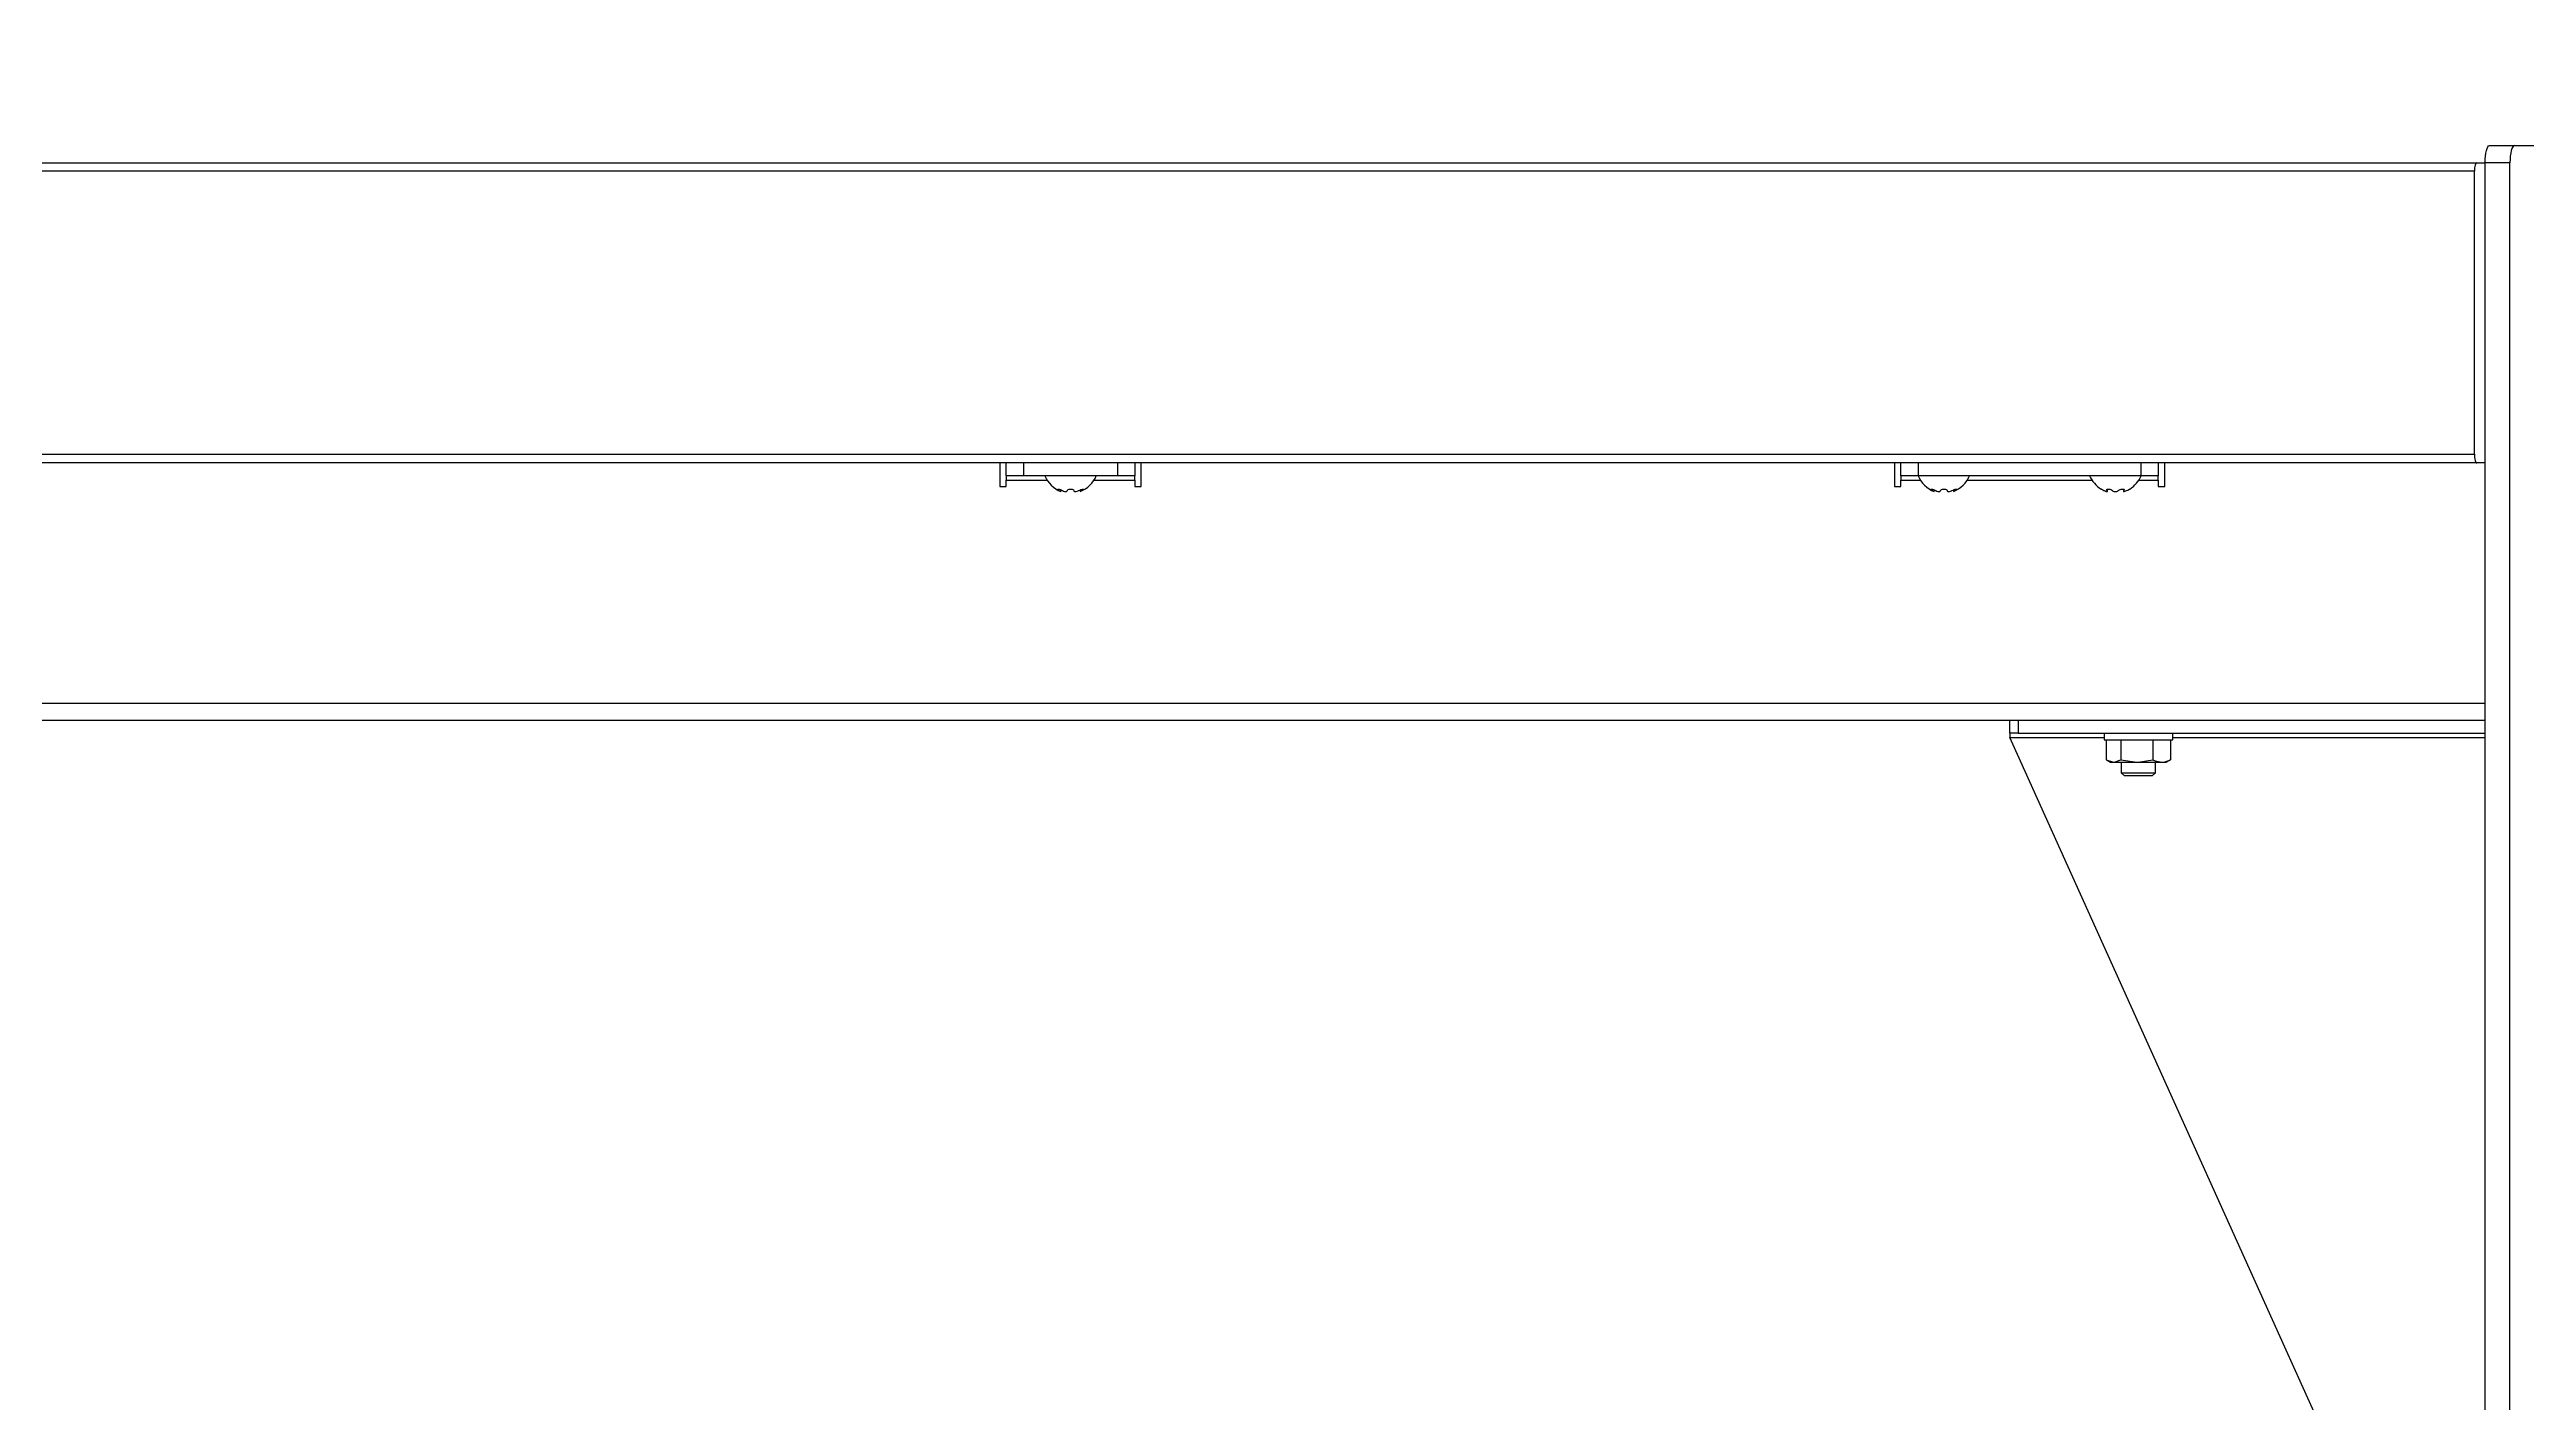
# Model space of a CAD drawing. Header units: millimetres. Extents: x 4694 to 10904, y 3135 to 7625.
# Drawn here: x 8183 to 8805, y 6428 to 6767 of the extents above; entities that cross this region are included whole.
import ezdxf

# ---------------------------------------------------------------- set-up
doc = ezdxf.new("R2010")
doc.units = ezdxf.units.MM
doc.header["$LTSCALE"] = 0.1
doc.styles.add('SEACAD_Arial', font='arial.ttf', dxfattribs={"width": 0.8})
doc.dimstyles.new('ISO-25', dxfattribs={"dimtxt": 1.6, "dimasz": 2, "dimexe": 0.5, "dimexo": 1.5, "dimtad": 1, "dimdec": 0, "dimtxsty": 'SEACAD_Arial', "dimcen": 2, "dimadec": 0, "dimazin": 0, "dimtfac": 1, "dimtdec": 0, "dimtmove": 0, "dimatfit": 3, "dimfxl": 1, "dimarcsym": 0})

# ---------------------------------------------------------------- blocks, each defined once
blk = doc.blocks.new('*D46')
at = {"color": 0, "lineweight": -2, "transparency": 16777216}
for p, q in [((7561.84, 6768.74), (7561.84, 6855.64)), ((8979.58, 6768.74), (8979.58, 6855.64)), ((7601.84, 6845.64), (8939.58, 6845.64))]:
    blk.add_line(p, q, dxfattribs=at)
at = {"color": 0, "transparency": 16777216}
for points in [[(7601.84, 6852.31), (7601.84, 6838.97), (7561.84, 6845.64)], [(8939.58, 6852.31), (8939.58, 6838.97), (8979.58, 6845.64)]]:
    blk.add_solid(points, dxfattribs=at)
at = {"layer": 'Defpoints', "color": 0, "transparency": 16777216}
for p in [(8979.58, 6845.64), (7561.84, 6738.74), (8979.58, 6738.74)]:
    blk.add_point(p, dxfattribs=at)
at = {"color": 0, "transparency": 16777216, "insert": (8270.71, 6874.49), "char_height": 32, "attachment_point": 5, "style": 'SEACAD_Arial'}
blk.add_mtext('1317', dxfattribs=at)

msp = doc.modelspace()

# ---------------------------------------------------------------- linework, layer by layer
for p, q in [((7748.77, 6738.74), (8792.65, 6738.74)), ((8792.65, 6738.74), (8794.73, 6738.74)), ((8800.97, 6738.74), (8794.73, 6738.74)), ((8794.73, 6206.38), (8794.73, 6738.74)), ((8795.84, 6743.05), (8802.08, 6743.05)), ((8800.97, 6206.38), (8800.97, 6738.74)), ((8802.08, 6743.05), (8978.46, 6743.05)), ((8792.07, 6736.59), (7749.34, 6736.59)), ((8792.07, 6665.54), (8792.07, 6736.59)), ((7749.34, 6665.54), (8792.07, 6665.54)), ((8792.65, 6663.38), (7748.77, 6663.38)), ((8421.97, 6663.38), (8421.97, 6657.46)), ((8423.58, 6660.15), (8423.58, 6663.38)), ((8427.89, 6660.15), (8423.58, 6660.15)), ((8423.58, 6660.15), (8423.58, 6659.08)), ((8423.58, 6657.46), (8423.58, 6659.08)), ((8423.58, 6659.08), (8433.85, 6659.08)), ((8427.89, 6663.38), (8427.89, 6660.15)), ((8451.57, 6660.15), (8427.89, 6660.15)), ((8445.61, 6659.08), (8455.88, 6659.08)), ((8451.57, 6660.15), (8451.57, 6663.38)), ((8455.88, 6660.15), (8451.57, 6660.15)), ((8455.88, 6663.38), (8455.88, 6660.15)), ((8455.88, 6659.08), (8455.88, 6660.15)), ((8455.88, 6659.08), (8455.88, 6657.46)), ((8457.49, 6657.46), (8457.49, 6663.38)), ((8646.52, 6663.38), (8646.52, 6657.46)), ((8648.13, 6660.15), (8648.13, 6663.38)), ((8652.44, 6660.15), (8648.13, 6660.15)), ((8648.13, 6660.15), (8648.13, 6659.08)), ((8648.13, 6657.46), (8648.13, 6659.08)), ((8648.13, 6659.08), (8653.01, 6659.08)), ((8652.44, 6663.38), (8652.44, 6660.15)), ((8708.42, 6660.15), (8652.44, 6660.15)), ((8664.78, 6659.08), (8696.07, 6659.08)), ((8707.84, 6659.08), (8712.72, 6659.08)), ((8708.42, 6660.15), (8708.42, 6663.38)), ((8712.72, 6660.15), (8708.42, 6660.15)), ((8712.72, 6663.38), (8712.72, 6660.15)), ((8712.72, 6659.08), (8712.72, 6660.15)), ((8712.72, 6659.08), (8712.72, 6657.46)), ((8714.34, 6657.46), (8714.34, 6663.38)), ((8794.73, 6663.38), (8792.65, 6663.38)), ((8421.97, 6657.46), (8423.58, 6657.46)), ((8436.9, 6656.41), (8436.9, 6656.75)), ((8436.9, 6656.41), (8436.9, 6656.75)), ((8436.9, 6656.41), (8436.9, 6656.41)), ((8437.31, 6656.19), (8437.31, 6656.6)), ((8437.71, 6656.41), (8437.71, 6656.41)), ((8438.92, 6656.41), (8438.92, 6656.41)), ((8440.54, 6656.41), (8440.54, 6656.41)), ((8441.75, 6656.41), (8441.75, 6656.41)), ((8442.15, 6656.6), (8442.15, 6656.19)), ((8442.56, 6656.41), (8442.56, 6656.75)), ((8442.56, 6656.41), (8442.56, 6656.75)), ((8442.56, 6656.41), (8442.56, 6656.41)), ((8455.88, 6657.46), (8457.49, 6657.46)), ((8646.52, 6657.46), (8648.13, 6657.46)), ((8656.07, 6656.41), (8656.07, 6656.75)), ((8656.07, 6656.41), (8656.07, 6656.75)), ((8656.07, 6656.41), (8656.07, 6656.41)), ((8656.47, 6656.19), (8656.47, 6656.6)), ((8656.88, 6656.41), (8656.88, 6656.41)), ((8658.09, 6656.41), (8658.09, 6656.41)), ((8659.7, 6656.41), (8659.7, 6656.41)), ((8660.91, 6656.41), (8660.92, 6656.41)), ((8661.32, 6656.6), (8661.32, 6656.19)), ((8661.72, 6656.41), (8661.72, 6656.75)), ((8661.72, 6656.41), (8661.72, 6656.75)), ((8661.72, 6656.41), (8661.72, 6656.41)), ((8699.16, 6656.41), (8699.16, 6656.41)), ((8699.86, 6656.41), (8699.86, 6656.74)), ((8699.86, 6656.41), (8699.86, 6656.74)), ((8699.86, 6656.41), (8699.86, 6656.41)), ((8699.97, 6656.25), (8699.97, 6656.78)), ((8701.26, 6656.41), (8701.26, 6656.41)), ((8702.66, 6656.41), (8702.66, 6656.41)), ((8703.95, 6656.78), (8703.95, 6656.25)), ((8704.06, 6656.41), (8704.06, 6656.75)), ((8704.06, 6656.41), (8704.06, 6656.75)), ((8704.06, 6656.41), (8704.06, 6656.41)), ((8704.76, 6656.41), (8704.76, 6656.41)), ((8712.72, 6657.46), (8714.34, 6657.46)), ((7746.69, 6603.1), (8794.73, 6603.1)), ((7746.69, 6598.79), (8794.73, 6598.79)), ((8675.44, 6595.56), (8675.44, 6598.79)), ((8677.59, 6598.79), (8677.59, 6595.56)), ((8677.59, 6595.56), (8675.44, 6595.56)), ((8675.44, 6595.56), (8675.44, 6594.48)), ((8754.12, 6420.08), (8675.44, 6594.48)), ((8675.44, 6594.48), (8699.12, 6594.48)), ((8677.59, 6595.56), (8794.73, 6595.56)), ((8699.12, 6595.56), (8699.12, 6593.84)), ((8699.12, 6593.84), (8714.94, 6593.84)), ((8699.67, 6593.84), (8699.67, 6588.86)), ((8703.31, 6593.84), (8703.31, 6588.86)), ((8711.38, 6593.84), (8711.38, 6588.86)), ((8714.94, 6593.84), (8716.35, 6593.84)), ((8715.8, 6593.84), (8715.8, 6588.86)), ((8716.35, 6593.84), (8716.35, 6595.56)), ((8716.35, 6594.48), (8794.73, 6594.48)), ((8699.67, 6588.86), (8701.49, 6588.24)), ((8699.86, 6588.74), (8700.74, 6588.24)), ((8700.74, 6588.24), (8701.49, 6588.24)), ((8701.49, 6588.24), (8707.35, 6588.24)), ((8703.31, 6588.86), (8707.35, 6588.24)), ((8703.43, 6588.24), (8703.43, 6585.62)), ((8703.43, 6585.62), (8704.25, 6584.79)), ((8703.43, 6585.62), (8712.04, 6585.62)), ((8711.21, 6584.79), (8704.25, 6584.79)), ((8707.35, 6588.24), (8713.59, 6588.24)), ((8711.21, 6584.79), (8712.04, 6585.62)), ((8712.04, 6585.62), (8712.04, 6588.24)), ((8713.59, 6588.24), (8714.73, 6588.24)), ((8714.73, 6588.24), (8715.61, 6588.74)), ((8715.8, 6588.86), (8715.58, 6588.79))]:
    msp.add_line(p, q)
at = {"flags": 128}
for points in [[(8794.73, 6738.74), (8794.75, 6739.58), (8794.81, 6740.39), (8794.92, 6741.14), (8795.06, 6741.79), (8795.23, 6742.32), (8795.42, 6742.72), (8795.63, 6742.97), (8795.84, 6743.05)], [(8802.08, 6743.05), (8801.87, 6742.97), (8801.66, 6742.72), (8801.46, 6742.32), (8801.3, 6741.79), (8801.16, 6741.14), (8801.05, 6740.39), (8800.99, 6739.58), (8800.97, 6738.74)], [(8436.9, 6656.41), (8436.68, 6656.55), (8436.54, 6656.68), (8436.5, 6656.77), (8436.57, 6656.8), (8436.7, 6656.8), (8436.89, 6656.76), (8437.11, 6656.68), (8437.37, 6656.58), (8437.63, 6656.45), (8437.71, 6656.41)], [(8437.71, 6656.41), (8437.97, 6656.3), (8438.25, 6656.22), (8438.5, 6656.19), (8438.7, 6656.21), (8438.83, 6656.26), (8438.91, 6656.35), (8438.92, 6656.41)], [(8438.92, 6656.41), (8438.98, 6656.55), (8439.14, 6656.68), (8439.38, 6656.77), (8439.64, 6656.8), (8439.89, 6656.8), (8440.12, 6656.76), (8440.31, 6656.68), (8440.46, 6656.58), (8440.53, 6656.45), (8440.54, 6656.41)], [(8440.54, 6656.41), (8440.58, 6656.3), (8440.72, 6656.22), (8440.93, 6656.19), (8441.15, 6656.21), (8441.38, 6656.26), (8441.62, 6656.35), (8441.75, 6656.41)], [(8441.75, 6656.41), (8442.03, 6656.55), (8442.33, 6656.68), (8442.61, 6656.77), (8442.8, 6656.8), (8442.92, 6656.8), (8442.96, 6656.76), (8442.93, 6656.68), (8442.82, 6656.58), (8442.63, 6656.45), (8442.56, 6656.41)], [(8442.56, 6656.41), (8442.35, 6656.3), (8442.2, 6656.22), (8442.15, 6656.19), (8442.16, 6656.19)], [(8656.07, 6656.41), (8655.84, 6656.55), (8655.7, 6656.68), (8655.67, 6656.77), (8655.73, 6656.8), (8655.87, 6656.8), (8656.05, 6656.76), (8656.28, 6656.68), (8656.53, 6656.58), (8656.8, 6656.45), (8656.88, 6656.41)], [(8656.88, 6656.41), (8657.13, 6656.3), (8657.42, 6656.22), (8657.67, 6656.19), (8657.86, 6656.21), (8658, 6656.26), (8658.08, 6656.35), (8658.09, 6656.41)], [(8658.09, 6656.41), (8658.14, 6656.55), (8658.3, 6656.68), (8658.54, 6656.77), (8658.81, 6656.8), (8659.06, 6656.8), (8659.28, 6656.76), (8659.48, 6656.68), (8659.62, 6656.58), (8659.7, 6656.45), (8659.7, 6656.41)], [(8659.7, 6656.41), (8659.75, 6656.3), (8659.89, 6656.22), (8660.09, 6656.19), (8660.31, 6656.21), (8660.55, 6656.26), (8660.78, 6656.35), (8660.91, 6656.41)], [(8660.92, 6656.41), (8661.2, 6656.55), (8661.5, 6656.68), (8661.77, 6656.77), (8661.97, 6656.8), (8662.09, 6656.8), (8662.13, 6656.76), (8662.1, 6656.68), (8661.99, 6656.58), (8661.8, 6656.45), (8661.72, 6656.41)], [(8661.72, 6656.41), (8661.51, 6656.3), (8661.37, 6656.22), (8661.32, 6656.19), (8661.32, 6656.19)], [(8698.43, 6656.77), (8698.36, 6656.8), (8698.37, 6656.8), (8698.45, 6656.76), (8698.6, 6656.68), (8698.81, 6656.58), (8699.07, 6656.45), (8699.16, 6656.41)], [(8699.16, 6656.41), (8699.43, 6656.3), (8699.68, 6656.22), (8699.85, 6656.19), (8699.95, 6656.21), (8699.97, 6656.26), (8699.92, 6656.35), (8699.86, 6656.41)], [(8699.86, 6656.41), (8699.76, 6656.55), (8699.77, 6656.68), (8699.89, 6656.77), (8700.08, 6656.8), (8700.3, 6656.8), (8700.54, 6656.76), (8700.78, 6656.68), (8701.01, 6656.58), (8701.21, 6656.45), (8701.26, 6656.41)], [(8702.66, 6656.41), (8702.85, 6656.55), (8703.12, 6656.68), (8703.42, 6656.77), (8703.68, 6656.8), (8703.89, 6656.8), (8704.05, 6656.76), (8704.14, 6656.68), (8704.16, 6656.58), (8704.1, 6656.45), (8704.06, 6656.41)], [(8704.06, 6656.41), (8703.96, 6656.3), (8703.96, 6656.22), (8704.05, 6656.19), (8704.19, 6656.21), (8704.38, 6656.26), (8704.61, 6656.35), (8704.76, 6656.41)], [(8704.76, 6656.41), (8705.05, 6656.55), (8705.31, 6656.68), (8705.48, 6656.77), (8705.56, 6656.8), (8705.56, 6656.8)], [(8701.49, 6588.24), (8701.62, 6588.24), (8703.31, 6588.86)], [(8707.35, 6588.24), (8707.64, 6588.24), (8711.38, 6588.86)], [(8711.38, 6588.86), (8711.94, 6588.6), (8713.59, 6588.24)], [(8713.59, 6588.24), (8714.19, 6588.29), (8715.8, 6588.86)]]:
    msp.add_lwpolyline(points, dxfattribs=at)
for centre, radius, start, end in [((8440.18, 6663.15), 7.54, 203.46499, 247.57144), ((8439.28, 6663.15), 7.54, 292.48639, 336.53501), ((8659.35, 6663.15), 7.54, 203.46499, 247.57144), ((8658.44, 6663.15), 7.54, 292.48639, 336.53501), ((8702.41, 6663.15), 7.54, 203.46499, 237.45183), ((8701.51, 6663.15), 7.54, 302.4934, 336.53501), ((8546.93, 6855.51), 227.48, 241.07466, 241.19), ((8766.09, 6855.51), 227.48, 241.07466, 241.19), ((8701.96, 6657.32), 1.15, 232.44293, 307.55707)]:
    msp.add_arc(centre, radius, start, end)
for centre, start_param, end_param in [((8792.65, 6736.59), 0, 1.570796), ((8792.65, 6665.54), 1.570796, 3.141593)]:
    msp.add_ellipse(centre, major_axis=(0, 2.15), ratio=0.267949, start_param=start_param, end_param=end_param)

# ---------------------------------------------------------------- dimensions: what is measured, and where the dimension line sits
dim = msp.add_linear_dim(base=(8979.58, 6845.64), p1=(7561.84, 6738.74), p2=(8979.58, 6738.74), text='1317', dimstyle='ISO-25')
dim.commit()
dim.dimension.update_dxf_attribs({"geometry": '*D46', "text_midpoint": (8270.71, 6874.49)})

doc.saveas('drawing.dxf')
